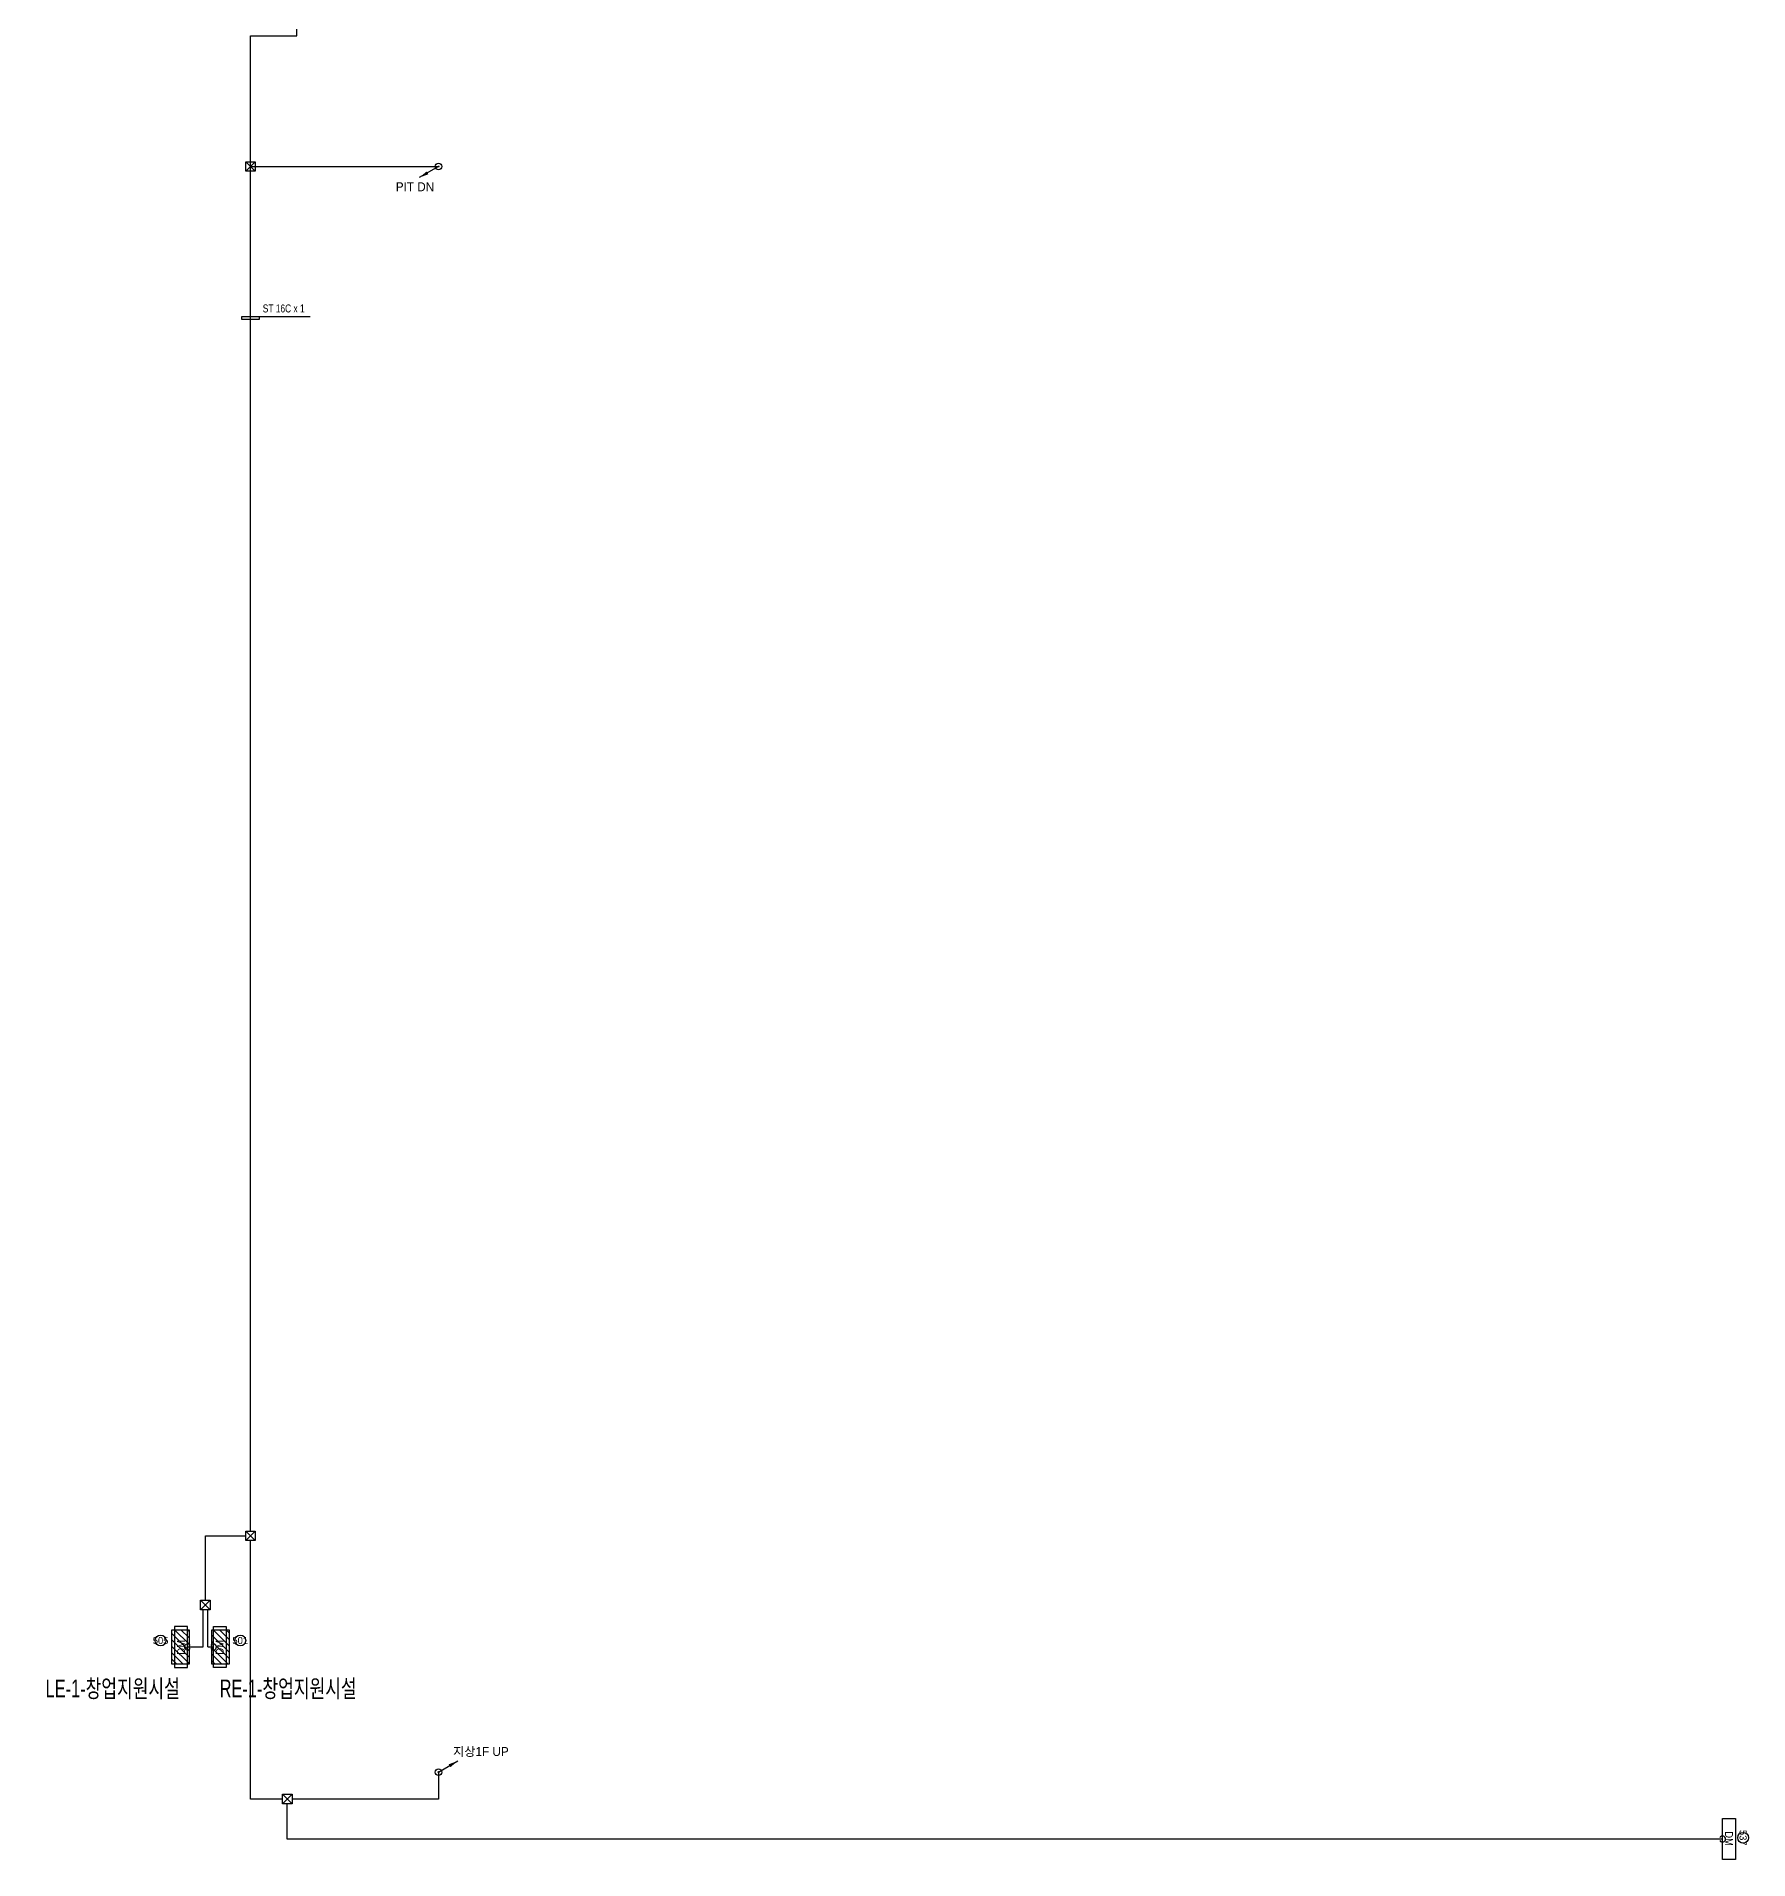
# Model space of a CAD drawing. Header units: millimetres. Extents: x 89450 to 753248, y -530175 to 1209785.
# Drawn here: x 148713 to 184638, y -315487 to -277227 of the extents above; entities that cross this region are included whole.
import ezdxf
from ezdxf.enums import TextEntityAlignment as Align

# ---------------------------------------------------------------- set-up
doc = ezdxf.new("R2010")
doc.units = ezdxf.units.MM
doc.header["$LTSCALE"] = 150
for name, color, linetype in [('------01 Distribution Panel', 3, 'Continuous'), ('-----29 Indicator', 1, 'Continuous'), ('-----99 EPMS CABLE DUCT', 4, 'Continuous'), ('-----99 EPMS CONDUIT', 4, 'Continuous'), ('-----99 EPMS DEVICE', 3, 'Continuous')]:
    doc.layers.add(name, color=color, linetype=linetype)
doc.styles.add('ELEC', font='')
doc.styles.get('ELEC').set_extended_font_data('Dotum')

# ---------------------------------------------------------------- blocks, each defined once
blk = doc.blocks.new('A02')
h = blk.add_hatch()
h.set_pattern_fill('ANSI31', color=161, scale=25, style=0)
h.set_pattern_definition([(45, (-2000, -19200), (-56.1266, 56.1266), [])])
h.paths.add_polyline_path([(-300, 300), (-300, 0), (300, 0), (300, 300)])
at = {"color": 161}
blk.add_lwpolyline([(300, 0), (-300, 0), (-300, 300), (300, 300)], close=True, dxfattribs=at)

msp = doc.modelspace()

# ---------------------------------------------------------------- linework, layer by layer
at = {"layer": '-----29 Indicator'}
for centre in [(151318, -310890), (152989, -310890), (184524, -315030)]:
    msp.add_circle(centre, 114, dxfattribs=at)
at = {"layer": '-----99 EPMS CABLE DUCT'}
for p, q in [((153104, -279856), (153304, -280056)), ((153104, -280056), (153304, -279856)), ((157150, -279956), (156744, -280190)), ((152258, -308692), (153104, -308692)), ((152258, -310046), (152258, -308692)), ((153104, -308592), (153304, -308792)), ((153104, -308792), (153304, -308592)), ((152158, -310046), (152358, -310246)), ((152158, -310246), (152358, -310046)), ((152208, -311025), (152208, -310246)), ((152308, -311025), (152308, -310246)), ((151882, -311025), (152208, -311025)), ((152308, -311025), (152425, -311025)), ((157150, -313651), (157556, -313417)), ((153877, -314117), (154077, -314317)), ((153877, -314317), (154077, -314117))]:
    msp.add_line(p, q, dxfattribs=at)
at = {"layer": '-----99 EPMS CABLE DUCT', "elevation": 0}
for points in [[(153204, -279956), (153204, -277214), (154177, -277214), (154177, -269252), (155997, -269252)], [(153204, -308592), (153204, -279956), (157150, -279956)], [(157150, -313651), (157150, -314217), (154077, -314217)]]:
    msp.add_lwpolyline(points, dxfattribs=at)
msp.add_lwpolyline([(153104, -279856), (153304, -279856), (153304, -280056), (153104, -280056)], close=True, dxfattribs=at)
at = {"layer": '-----99 EPMS CABLE DUCT'}
msp.add_lwpolyline([(156744, -280190, 0, 70, 0), (156920, -280089, 40, 40, 0)], format="xyseb", dxfattribs=at)
for points in [[(153104, -308592), (153304, -308592), (153304, -308792), (153104, -308792)], [(152158, -310046), (152358, -310046), (152358, -310246), (152158, -310246)], [(153877, -314117), (154077, -314117), (154077, -314317), (153877, -314317)]]:
    msp.add_lwpolyline(points, close=True, dxfattribs=at)
at = {"layer": '-----99 EPMS CABLE DUCT', "elevation": 0}
msp.add_lwpolyline([(157556, -313417, 0, 70, 0), (157380, -313519, 40, 40, 0)], format="xyseb", dxfattribs=at)
at = {"layer": '-----99 EPMS CABLE DUCT'}
msp.add_lwpolyline([(184093, -315057), (153977, -315057), (153977, -314317)], dxfattribs=at)
for centre in [(157150, -279956), (157150, -313651)]:
    msp.add_circle(centre, 10, dxfattribs=at)
at = {"layer": '-----99 EPMS CONDUIT'}
msp.add_line((153023, -283106), (154458, -283106), dxfattribs=at)
at = {"layer": '-----99 EPMS CONDUIT', "elevation": 0}
msp.add_lwpolyline([(153023, -283106), (153386, -283106), (153386, -283166), (153023, -283166)], close=True, dxfattribs=at)
at = {"layer": '-----99 EPMS CONDUIT'}
for centre in [(157150, -279956), (157150, -313651)]:
    msp.add_circle(centre, 69.6, dxfattribs=at)
for centre, start, end in [((151882, -311025), 30, 330), ((152425, -311025), 210, 150), ((184093, -315057), 210, 150)]:
    msp.add_arc(centre, 63.8, start, end, dxfattribs=at)
at = {"layer": '-----99 EPMS DEVICE', "color": 2}
msp.add_lwpolyline([(184093, -315487), (184093, -314627), (184363, -314627), (184363, -315487)], close=True, dxfattribs=at)

# ---------------------------------------------------------------- block references
at = {"layer": '------01 Distribution Panel', "xscale": 1.2, "yscale": 1.2, "zscale": 1.2, "rotation": 90}
for p in [(151914, -311025), (152754, -311025)]:
    msp.add_blockref('A02', p, dxfattribs=at)

# ---------------------------------------------------------------- texts
at = {"layer": '-----29 Indicator', "style": 'ELEC'}
for s, p in [('505', (151318, -310890)), ('501', (152989, -310890))]:
    msp.add_text(s, height=150, dxfattribs=at).set_placement(p, align=Align.MIDDLE_CENTER)
msp.add_text('537', height=150, rotation=270, dxfattribs=at).set_placement((184524, -315030), align=Align.MIDDLE_CENTER)
at = {"layer": '-----99 EPMS CABLE DUCT', "style": 'ELEC'}
for s, p in [('PIT DN', (156253, -280476)), ('지상1F UP', (157455, -313314))]:
    msp.add_text(s, height=187.7, dxfattribs=at).set_placement(p)
at = {"layer": '-----99 EPMS CONDUIT', "style": 'ELEC', "width": 0.8}
msp.add_text('ST 16C x 1', height=168, dxfattribs=at).set_placement((153901, -282935), align=Align.MIDDLE_CENTER)
at = {"layer": '-----99 EPMS DEVICE', "color": 2, "style": 'ELEC', "width": 0.9}
for rotation, p in [(90, (151747, -311034)), (90, (152560, -311034)), (270, (184228, -315047))]:
    msp.add_text('DM', height=168, rotation=rotation, dxfattribs=at).set_placement(p, align=Align.MIDDLE)

# ---------------------------------------------------------------- wipeouts: each hides what was drawn before it
at = {"color": 1}
for points in [[(148713, -312160), (151914, -312160), (151914, -311635), (148713, -311635)], [(152394, -312160), (155594, -312160), (155594, -311635), (152394, -311635)]]:
    msp.add_wipeout(points, dxfattribs=at).dxf.layer = '------01 Distribution Panel'

# ---------------------------------------------------------------- next in the draw order: linework, layer by layer
at = {"layer": '-----99 EPMS CABLE DUCT', "elevation": 0}
msp.add_lwpolyline([(153877, -314217), (153204, -314217), (153204, -308792)], dxfattribs=at)
at = {"layer": '-----99 EPMS DEVICE', "color": 2}
for points in [[(151612, -310595), (151612, -311455), (151882, -311455), (151882, -310595)], [(152695, -310595), (152695, -311455), (152425, -311455), (152425, -310595)]]:
    msp.add_lwpolyline(points, close=True, dxfattribs=at)

# ---------------------------------------------------------------- next in the draw order: texts
at = {"layer": '------01 Distribution Panel', "style": 'ELEC', "width": 0.7}
for s, p in [('LE-1-창업지원시설', (150313, -311897)), ('RE-1-창업지원시설', (153994, -311897))]:
    msp.add_text(s, height=375, dxfattribs=at).set_placement(p, align=Align.MIDDLE_CENTER)

doc.saveas('drawing.dxf')
